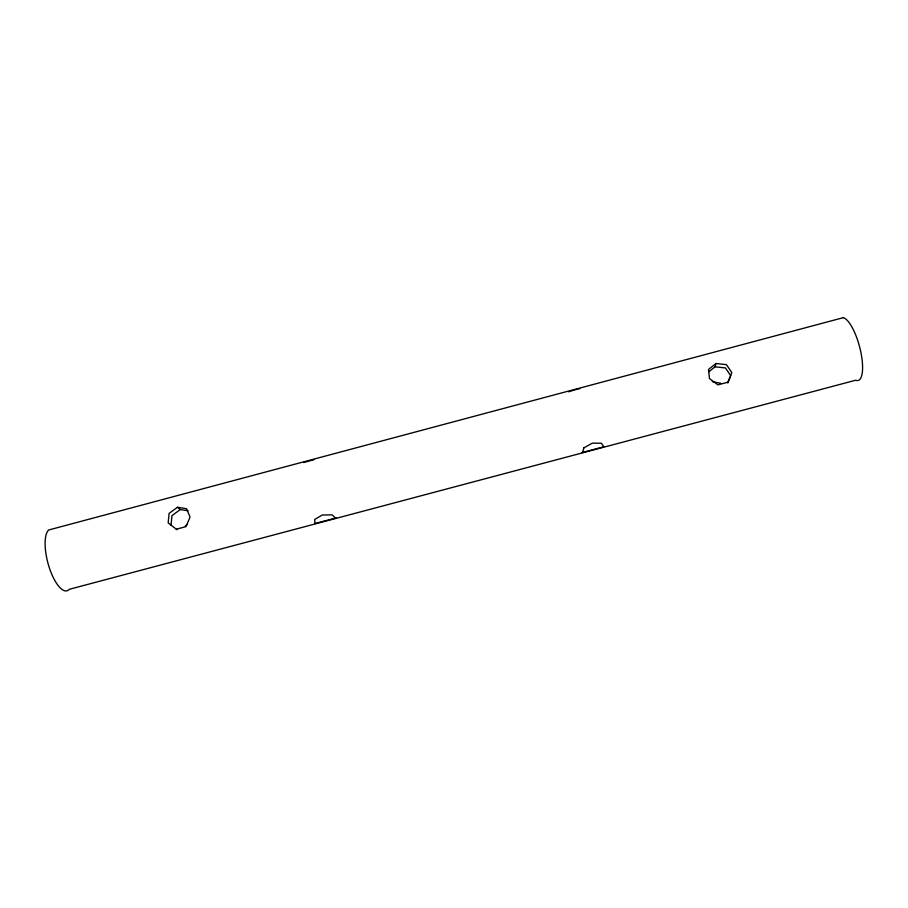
<?xml version="1.0" encoding="UTF-8"?>
<svg xmlns="http://www.w3.org/2000/svg" width="908" height="908" viewBox="0 0 908 908"><rect width="100%" height="100%" fill="white"/><g stroke="black" fill="none" stroke-linecap="round" stroke-linejoin="round"><path stroke-width="1.36" d="M708.717 371.849L715.084 366.798L715.992 363.506L726.411 364.653L731.837 372.575L727.841 382.223L717.876 384.879L709.454 378.545L708.524 369.431L715.992 363.506M727.83 383.006L730.304 377.024M185.277 526.061L187.377 524.222M176.243 529.228L185.992 526.629L190.067 517.061L186.594 508.73L177.469 507.266L169.104 513.395L168.173 522.894L177.06 529.795M188.035 510.784L180.261 509.547L171.953 515.63L171.044 525.074M303.726 462.547L314.293 459.573M568.646 391.779L576.33 389.407M577.522 389.135L579.928 388.601M715.084 366.798L725.424 367.956L730.804 375.821M712.281 381.61L720.827 383.324M177.469 507.266L180.261 509.547M583.799 447.916L582.732 452.286L581.983 452.57L603.82 446.759L601.437 443.229L592.322 443.161L583.799 447.916M314.962 523.485L336.391 517.866L335.483 518.025L332.112 514.859L322.272 514.995L314.667 519.49L314.962 523.485M843.282 317.664L48.691 529.988A32.007 11.305 75.1 0 0 49.781 569.078A32.007 11.305 75.1 0 0 69.303 589.303L855.688 380.236A32.529 10.067 75.1 0 0 861.011 352.974A32.529 10.067 75.1 0 0 843.282 317.664"/></g></svg>
